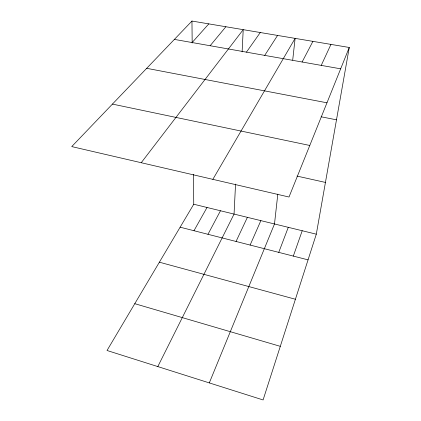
<?xml version="1.0" encoding="UTF-8"?>
<svg xmlns="http://www.w3.org/2000/svg" width="421" height="421" viewBox="0 0 421 421"><rect width="100%" height="100%" fill="white"/><g stroke="black" fill="none" stroke-linecap="round" stroke-linejoin="round"><path stroke-width="0.63" d="M235.55 184.061L234.055 214.078L157.817 366.586M242.117 51.836L243.217 29.659L141.224 162.722M277.813 194.113L274.497 223.961L209.305 382.905M292.7 60.124L295.116 38.379L212.852 179.346M193.46 174.299L193.749 204.232L107.023 350.488L263.088 399.95L316.303 234.176L349.262 47.473L191.96 21.05L71.738 146.592L289.006 197.023L349.262 47.473M293.316 256.094L302.21 230.734M278.749 252.374L288.274 227.329M250.116 245.059L260.867 220.63M321.239 65.387L330.953 44.4M236.049 241.465L247.39 217.336M302.11 62.003L312.908 41.369M207.974 234.297L220.472 210.758M193.976 230.719L207.037 207.474M264.714 55.388L277.571 35.432M246.432 52.151L260.278 32.528M210.137 45.731L225.888 26.749M192.129 42.542L208.805 23.881M174.383 39.406L340.657 68.823M146.703 68.313L326.97 102.803M321.107 116.785L336.49 119.822M112.433 104.092L309.777 145.466M297 176.089L325.438 182.43M193.749 204.232L316.303 234.176M180.141 227.187L308.056 259.857M159.38 262.194L295.41 299.257M134.778 303.683L280.297 346.336M191.96 21.05L192.176 42.989"/></g></svg>
